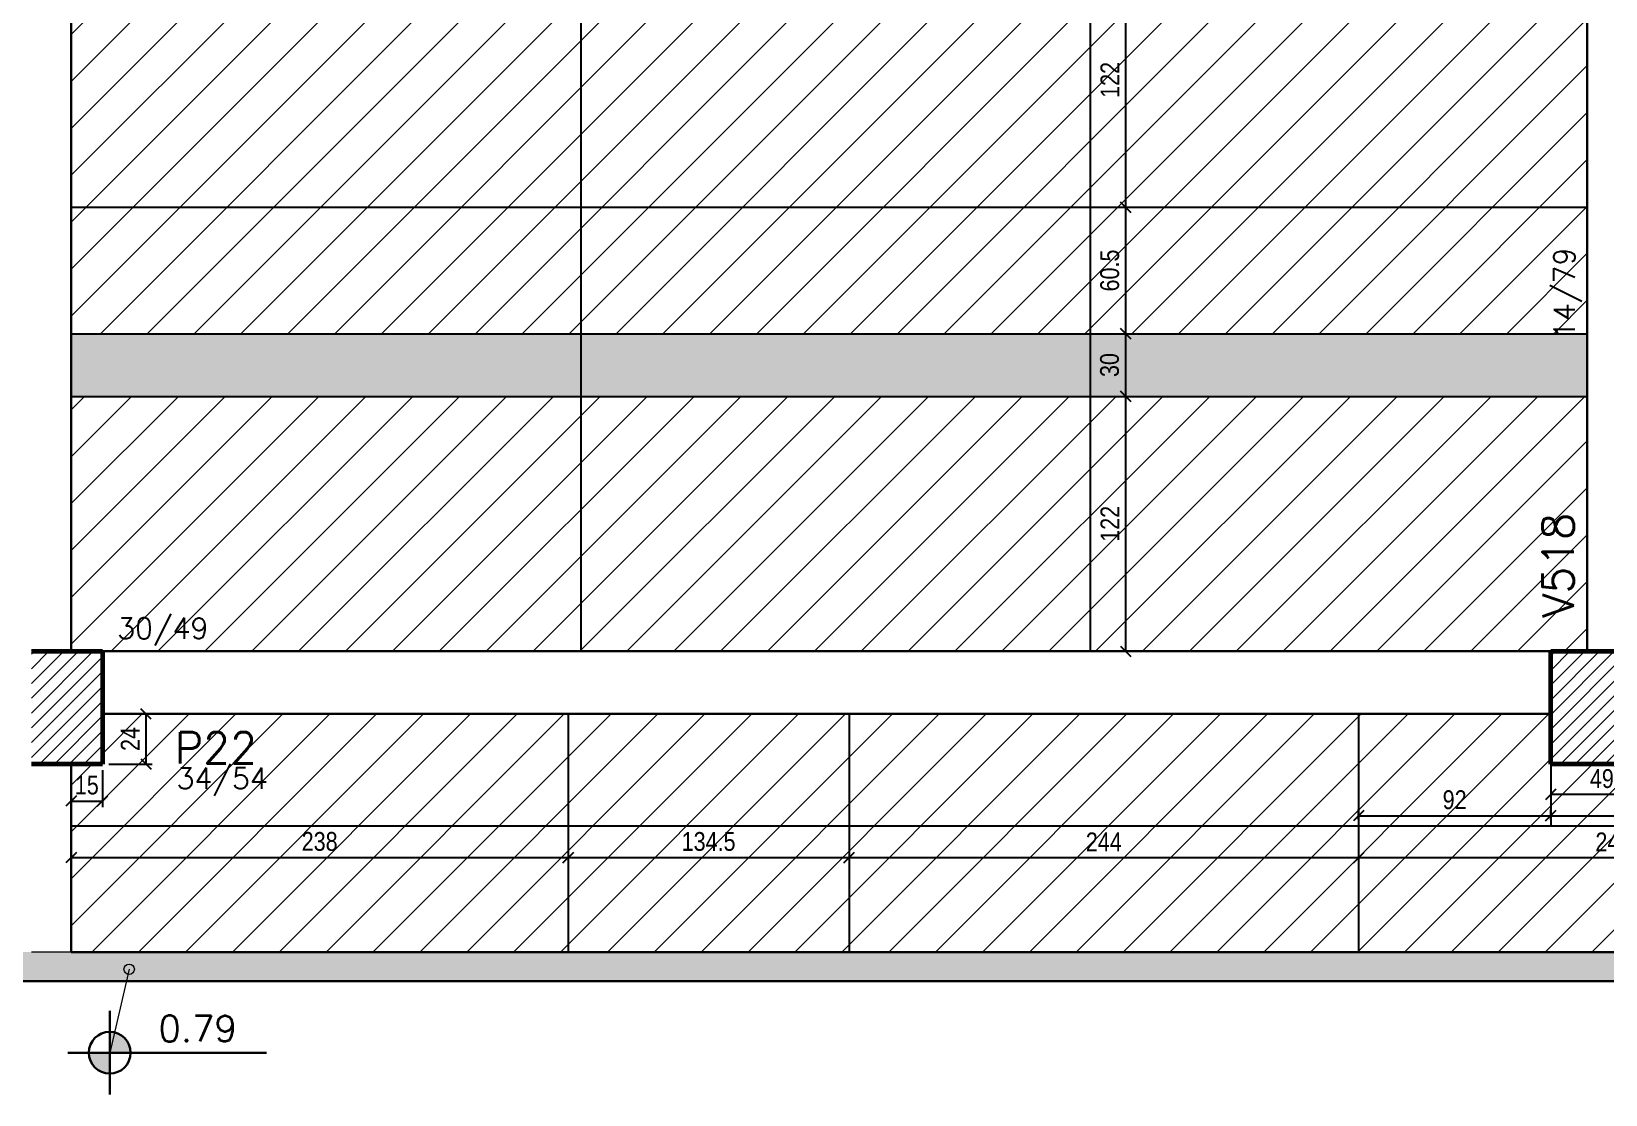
# Model space of a CAD drawing. Extents: x 8513 to 14085, y 7177 to 11211.
# Drawn here: x 10032 to 10785, y 8320 to 8828 of the extents above; entities that cross this region are included whole.
import ezdxf

# ---------------------------------------------------------------- set-up
doc = ezdxf.new("R2010")
doc.units = 0
doc.layers.add('COTA', color=241, linetype='Continuous')
doc.layers.add('Painéis', color=200, linetype='Continuous')
doc.layers.add('EST-LINHA', color=7, linetype='Continuous', lineweight=9, true_color=0x008000)
for name, color, linetype, lineweight in [('EST-PILAR', 7, 'Continuous', 9), ('EST-PILAR-CUT', 7, 'Continuous', 60), ('EST-PILAR-TEXT', 7, 'Continuous', 9), ('EST-SIMB-Spot Elevations', 7, 'Continuous', 9), ('EST-VIGA', 7, 'Continuous', 30), ('EST-VIGA-TEXT', 7, 'Continuous', 9), ('Hachura', 253, 'Continuous', 9), ('REAPROVEITAMENTO', 7, 'Continuous', 9)]:
    doc.layers.add(name, color=color, linetype=linetype, lineweight=lineweight)
doc.styles.add('COTA TECNICA-50', font='techl___.ttf', dxfattribs={"height": 9})
doc.styles.add('RomanS_IV50', font='romans_IV50.ttf', dxfattribs={"height": 11.25})
doc.styles.add('RomanS_IV50_B', font='', dxfattribs={"height": 18.75})
doc.styles.add('RomanS_IV50_B_1', font='', dxfattribs={"height": 22.5})
doc.styles.get('RomanS_IV50_B').set_extended_font_data('RomanS_IV50', bold=True)
doc.styles.get('RomanS_IV50_B_1').set_extended_font_data('RomanS_IV50', bold=True)
doc.dimstyles.new('PAINEL', dxfattribs={"dimtxt": 9, "dimasz": 5, "dimexe": 3, "dimexo": 3, "dimgap": 3, "dimtad": 1, "dimdec": 1, "dimzin": 12, "dimdsep": 46, "dimtxsty": 'COTA TECNICA-50', "dimblk": 'OBLIQUE', "dimcen": 0, "dimclrd": 4, "dimclre": 4, "dimclrt": 1, "dimadec": 1, "dimazin": 3, "dimtfac": 1, "dimtdec": 1, "dimtmove": 0, "dimatfit": 3, "dimldrblk": 'OBLIQUE', "dimfxl": 1, "dimtolj": 1, "dimtzin": 12, "dimarcsym": 0})
pattern_1 = [(45, (10031.514, 9258.8226), (-3.535534, 3.535534), [])]
pattern_2 = [(45, (-110.975, -32.35), (-11.22532, 11.22532), [])]

# ---------------------------------------------------------------- blocks, each defined once
blk = doc.blocks.new('Spot Elevations - Nivel_Planta-2363176-TIPO _3º E 4ºPAV__')
at = {"layer": 'EST-SIMB-Spot Elevations'}
h = blk.add_hatch(color=256, dxfattribs=at)
edge = h.paths.add_edge_path(flags=0)
edge.add_line((0, 0), (-0.2, 0))
edge.add_arc((0, 0), 0.2, 90, 180, ccw=False)
edge.add_line((0, 0.2), (0, 0))
h = blk.add_hatch(color=256, dxfattribs=at)
edge = h.paths.add_edge_path(flags=0)
edge.add_line((0, 0), (0.2, 0))
edge.add_arc((0, 0), 0.2, 270, 360, ccw=False)
edge.add_line((0, -0.2), (0, 0))
at = {"layer": 'EST-SIMB-Spot Elevations', "lineweight": 30}
for p, q in [((0, -0.4), (0, 0.4)), ((0, 0), (-0.4, 0)), ((0, 0), (1.5, 0))]:
    blk.add_line(p, q, dxfattribs=at)
at = {"layer": 'EST-SIMB-Spot Elevations'}
for p, q in [((0, -0.2), (0, 0.2)), ((0, -0.15), (0, 0.15))]:
    blk.add_line(p, q, dxfattribs=at)
at = {"layer": 'EST-SIMB-Spot Elevations', "lineweight": 30}
blk.add_circle((0, 0), 0.2, dxfattribs=at)
blk = doc.blocks.new('_Oblique')
at = {"color": 0, "linetype": 'ByBlock', "lineweight": -2}
blk.add_line((-0.5, -0.5), (0.5, 0.5), dxfattribs=at)
blk = doc.blocks.new('*D348')
at = {"layer": 'COTA', "color": 4, "lineweight": -2, "transparency": 16777216}
for p, q in [((10541.51, 8866.32), (10558.48, 8866.32)), ((10555.48, 8866.32), (10555.48, 8744.32)), ((10543.48, 8744.32), (10558.48, 8744.32))]:
    blk.add_line(p, q, dxfattribs=at)
at = {"layer": 'Defpoints', "color": 0, "transparency": 16777216}
for p in [(10538.51, 8866.32), (10540.48, 8744.32), (10555.48, 8744.32)]:
    blk.add_point(p, dxfattribs=at)
at = {"layer": 'COTA', "color": 4, "lineweight": -2, "transparency": 16777216, "xscale": 5, "yscale": 5, "zscale": 5}
for p, rotation in [((10555.48, 8866.32), 90), ((10555.48, 8744.32), 270)]:
    blk.add_blockref('_Oblique', p, dxfattribs=dict(at, rotation=rotation))
at = {"layer": 'COTA', "color": 1, "transparency": 16777216, "insert": (10547.93, 8805.32), "char_height": 9, "attachment_point": 5, "rotation": 90, "style": 'COTA TECNICA-50'}
blk.add_mtext('\\A1;122', dxfattribs=at)
blk = doc.blocks.new('*D349')
at = {"layer": 'COTA', "color": 4, "lineweight": -2, "transparency": 16777216}
for p, q in [((10543.48, 8744.32), (10558.48, 8744.32)), ((10555.48, 8744.32), (10555.48, 8683.82))]:
    blk.add_line(p, q, dxfattribs=at)
at = {"layer": 'Defpoints', "color": 0, "transparency": 16777216}
for p in [(10540.48, 8744.32), (10555.48, 8683.82), (10555.48, 8683.82)]:
    blk.add_point(p, dxfattribs=at)
at = {"layer": 'COTA', "color": 4, "lineweight": -2, "transparency": 16777216, "xscale": 5, "yscale": 5, "zscale": 5}
for p, rotation in [((10555.48, 8744.32), 90), ((10555.48, 8683.82), 270)]:
    blk.add_blockref('_Oblique', p, dxfattribs=dict(at, rotation=rotation))
at = {"layer": 'COTA', "color": 1, "transparency": 16777216, "insert": (10547.88, 8714.07), "char_height": 9, "attachment_point": 5, "rotation": 90, "style": 'COTA TECNICA-50'}
blk.add_mtext('\\A1;60.5', dxfattribs=at)
blk = doc.blocks.new('*D350')
at = {"layer": 'COTA', "color": 4, "lineweight": -2, "transparency": 16777216}
blk.add_line((10555.48, 8683.82), (10555.48, 8653.82), dxfattribs=at)
at = {"layer": 'Defpoints', "color": 0, "transparency": 16777216}
for p in [(10555.48, 8683.82), (10555.48, 8653.82), (10555.48, 8653.82)]:
    blk.add_point(p, dxfattribs=at)
at = {"layer": 'COTA', "color": 4, "lineweight": -2, "transparency": 16777216, "xscale": 5, "yscale": 5, "zscale": 5}
for p, rotation in [((10555.48, 8683.82), 90), ((10555.48, 8653.82), 270)]:
    blk.add_blockref('_Oblique', p, dxfattribs=dict(at, rotation=rotation))
at = {"layer": 'COTA', "color": 1, "transparency": 16777216, "insert": (10547.79, 8668.82), "char_height": 9, "attachment_point": 5, "rotation": 90, "style": 'COTA TECNICA-50'}
blk.add_mtext('\\A1;30', dxfattribs=at)
blk = doc.blocks.new('*D351')
at = {"layer": 'COTA', "color": 4, "lineweight": -2, "transparency": 16777216}
blk.add_line((10555.48, 8653.82), (10555.48, 8531.82), dxfattribs=at)
at = {"layer": 'Defpoints', "color": 0, "transparency": 16777216}
for p in [(10555.48, 8653.82), (10555.48, 8531.82), (10555.48, 8531.82)]:
    blk.add_point(p, dxfattribs=at)
at = {"layer": 'COTA', "color": 4, "lineweight": -2, "transparency": 16777216, "xscale": 5, "yscale": 5, "zscale": 5}
for p, rotation in [((10555.48, 8653.82), 90), ((10555.48, 8531.82), 270)]:
    blk.add_blockref('_Oblique', p, dxfattribs=dict(at, rotation=rotation))
at = {"layer": 'COTA', "color": 1, "transparency": 16777216, "insert": (10547.93, 8592.82), "char_height": 9, "attachment_point": 5, "rotation": 90, "style": 'COTA TECNICA-50'}
blk.add_mtext('\\A1;122', dxfattribs=at)
blk = doc.blocks.new('*D341')
at = {"layer": 'COTA', "color": 4, "lineweight": -2, "transparency": 16777216}
blk.add_line((10555.48, 8683.82), (10555.48, 8653.82), dxfattribs=at)
at = {"layer": 'Defpoints', "color": 0, "transparency": 16777216}
for p in [(10555.48, 8683.82), (10555.48, 8653.82), (10555.48, 8653.82)]:
    blk.add_point(p, dxfattribs=at)
at = {"layer": 'COTA', "color": 4, "lineweight": -2, "transparency": 16777216, "xscale": 5, "yscale": 5, "zscale": 5}
for p, rotation in [((10555.48, 8683.82), 90), ((10555.48, 8653.82), 270)]:
    blk.add_blockref('_Oblique', p, dxfattribs=dict(at, rotation=rotation))
at = {"layer": 'COTA', "color": 1, "transparency": 16777216, "insert": (10547.79, 8668.82), "char_height": 9, "attachment_point": 5, "rotation": 90, "style": 'COTA TECNICA-50'}
blk.add_mtext('\\A1;30', dxfattribs=at)
blk = doc.blocks.new('*D342')
at = {"layer": 'COTA', "color": 4, "lineweight": -2, "transparency": 16777216}
blk.add_line((10555.48, 8653.82), (10555.48, 8531.82), dxfattribs=at)
at = {"layer": 'Defpoints', "color": 0, "transparency": 16777216}
for p in [(10555.48, 8653.82), (10555.48, 8531.82), (10555.48, 8531.82)]:
    blk.add_point(p, dxfattribs=at)
at = {"layer": 'COTA', "color": 4, "lineweight": -2, "transparency": 16777216, "xscale": 5, "yscale": 5, "zscale": 5}
for p, rotation in [((10555.48, 8653.82), 90), ((10555.48, 8531.82), 270)]:
    blk.add_blockref('_Oblique', p, dxfattribs=dict(at, rotation=rotation))
at = {"layer": 'COTA', "color": 1, "transparency": 16777216, "insert": (10547.93, 8592.82), "char_height": 9, "attachment_point": 5, "rotation": 90, "style": 'COTA TECNICA-50'}
blk.add_mtext('\\A1;122', dxfattribs=at)
blk = doc.blocks.new('*D431')
at = {"layer": 'COTA', "color": 4, "lineweight": -2, "transparency": 16777216}
for p, q in [((10068.51, 8501.82), (10089.35, 8501.82)), ((10086.35, 8501.82), (10086.35, 8477.82)), ((10068.51, 8477.82), (10089.35, 8477.82))]:
    blk.add_line(p, q, dxfattribs=at)
at = {"layer": 'Defpoints', "color": 0, "transparency": 16777216}
for p in [(10065.51, 8501.82), (10065.51, 8477.82), (10086.35, 8477.82)]:
    blk.add_point(p, dxfattribs=at)
at = {"layer": 'COTA', "color": 4, "lineweight": -2, "transparency": 16777216, "xscale": 5, "yscale": 5, "zscale": 5}
for p, rotation in [((10086.35, 8501.82), 90), ((10086.35, 8477.82), 270)]:
    blk.add_blockref('_Oblique', p, dxfattribs=dict(at, rotation=rotation))
at = {"layer": 'COTA', "color": 1, "transparency": 16777216, "insert": (10078.79, 8489.82), "char_height": 9, "attachment_point": 5, "rotation": 90, "style": 'COTA TECNICA-50'}
blk.add_mtext('\\A1;24', dxfattribs=at)
blk = doc.blocks.new('*D432')
at = {"layer": 'COTA', "color": 4, "lineweight": -2, "transparency": 16777216}
for p, q in [((10759.01, 8474.82), (10759.01, 8460.23)), ((10808.01, 8474.82), (10808.01, 8460.23)), ((10808.01, 8463.23), (10759.01, 8463.23))]:
    blk.add_line(p, q, dxfattribs=at)
at = {"layer": 'Defpoints', "color": 0, "transparency": 16777216}
for p in [(10759.01, 8477.82), (10808.01, 8477.82), (10759.01, 8463.23)]:
    blk.add_point(p, dxfattribs=at)
at = {"layer": 'COTA', "color": 4, "lineweight": -2, "transparency": 16777216, "xscale": 5, "yscale": 5, "zscale": 5, "rotation": 180}
blk.add_blockref('_Oblique', (10759.01, 8463.23), dxfattribs=at)
at = {"layer": 'COTA', "color": 4, "lineweight": -2, "transparency": 16777216, "xscale": 5, "yscale": 5, "zscale": 5}
blk.add_blockref('_Oblique', (10808.01, 8463.23), dxfattribs=at)
at = {"layer": 'COTA', "color": 1, "transparency": 16777216, "insert": (10783.51, 8470.82), "char_height": 9, "attachment_point": 5, "style": 'COTA TECNICA-50'}
blk.add_mtext('\\A1;49', dxfattribs=at)
blk = doc.blocks.new('*D451')
at = {"layer": 'COTA', "color": 4, "lineweight": -2, "transparency": 16777216}
for p, q in [((10667.01, 8451.32), (10667.01, 8456.11)), ((10667.01, 8453.11), (10759.01, 8453.11)), ((10759.01, 8451.32), (10759.01, 8456.11))]:
    blk.add_line(p, q, dxfattribs=at)
at = {"layer": 'Defpoints', "color": 0, "transparency": 16777216}
for p in [(10759.01, 8453.11), (10667.01, 8448.32), (10759.01, 8448.32)]:
    blk.add_point(p, dxfattribs=at)
at = {"layer": 'COTA', "color": 4, "lineweight": -2, "transparency": 16777216, "xscale": 5, "yscale": 5, "zscale": 5, "rotation": 180}
blk.add_blockref('_Oblique', (10667.01, 8453.11), dxfattribs=at)
at = {"layer": 'COTA', "color": 4, "lineweight": -2, "transparency": 16777216, "xscale": 5, "yscale": 5, "zscale": 5}
blk.add_blockref('_Oblique', (10759.01, 8453.11), dxfattribs=at)
at = {"layer": 'COTA', "color": 1, "transparency": 16777216, "insert": (10713.01, 8460.69), "char_height": 9, "attachment_point": 5, "style": 'COTA TECNICA-50'}
blk.add_mtext('\\A1;92', dxfattribs=at)
blk = doc.blocks.new('*D452')
at = {"layer": 'COTA', "color": 4, "lineweight": -2, "transparency": 16777216}
for p, q in [((10759.01, 8451.32), (10759.01, 8456.11)), ((10759.01, 8453.11), (10911.01, 8453.11)), ((10911.01, 8451.32), (10911.01, 8456.11))]:
    blk.add_line(p, q, dxfattribs=at)
at = {"layer": 'Defpoints', "color": 0, "transparency": 16777216}
for p in [(10911.01, 8453.11), (10759.01, 8448.32), (10911.01, 8448.32)]:
    blk.add_point(p, dxfattribs=at)
at = {"layer": 'COTA', "color": 4, "lineweight": -2, "transparency": 16777216, "xscale": 5, "yscale": 5, "zscale": 5, "rotation": 180}
blk.add_blockref('_Oblique', (10759.01, 8453.11), dxfattribs=at)
at = {"layer": 'COTA', "color": 4, "lineweight": -2, "transparency": 16777216, "xscale": 5, "yscale": 5, "zscale": 5}
blk.add_blockref('_Oblique', (10911.01, 8453.11), dxfattribs=at)
at = {"layer": 'COTA', "color": 1, "transparency": 16777216, "insert": (10835.01, 8460.71), "char_height": 9, "attachment_point": 5, "style": 'COTA TECNICA-50'}
blk.add_mtext('\\A1;152', dxfattribs=at)
blk = doc.blocks.new('*D453')
at = {"layer": 'COTA', "color": 4, "lineweight": -2, "transparency": 16777216}
for p, q in [((10667.01, 8451.32), (10667.01, 8456.11)), ((10667.01, 8453.11), (10759.01, 8453.11)), ((10759.01, 8451.32), (10759.01, 8456.11))]:
    blk.add_line(p, q, dxfattribs=at)
at = {"layer": 'Defpoints', "color": 0, "transparency": 16777216}
for p in [(10759.01, 8453.11), (10667.01, 8448.32), (10759.01, 8448.32)]:
    blk.add_point(p, dxfattribs=at)
at = {"layer": 'COTA', "color": 4, "lineweight": -2, "transparency": 16777216, "xscale": 5, "yscale": 5, "zscale": 5, "rotation": 180}
blk.add_blockref('_Oblique', (10667.01, 8453.11), dxfattribs=at)
at = {"layer": 'COTA', "color": 4, "lineweight": -2, "transparency": 16777216, "xscale": 5, "yscale": 5, "zscale": 5}
blk.add_blockref('_Oblique', (10759.01, 8453.11), dxfattribs=at)
at = {"layer": 'COTA', "color": 1, "transparency": 16777216, "insert": (10713.01, 8460.69), "char_height": 9, "attachment_point": 5, "style": 'COTA TECNICA-50'}
blk.add_mtext('\\A1;92', dxfattribs=at)
blk = doc.blocks.new('*D454')
at = {"layer": 'COTA', "color": 4, "lineweight": -2, "transparency": 16777216}
for p, q in [((10759.01, 8451.32), (10759.01, 8456.11)), ((10759.01, 8453.11), (10911.01, 8453.11)), ((10911.01, 8451.32), (10911.01, 8456.11))]:
    blk.add_line(p, q, dxfattribs=at)
at = {"layer": 'Defpoints', "color": 0, "transparency": 16777216}
for p in [(10911.01, 8453.11), (10759.01, 8448.32), (10911.01, 8448.32)]:
    blk.add_point(p, dxfattribs=at)
at = {"layer": 'COTA', "color": 4, "lineweight": -2, "transparency": 16777216, "xscale": 5, "yscale": 5, "zscale": 5, "rotation": 180}
blk.add_blockref('_Oblique', (10759.01, 8453.11), dxfattribs=at)
at = {"layer": 'COTA', "color": 4, "lineweight": -2, "transparency": 16777216, "xscale": 5, "yscale": 5, "zscale": 5}
blk.add_blockref('_Oblique', (10911.01, 8453.11), dxfattribs=at)
at = {"layer": 'COTA', "color": 1, "transparency": 16777216, "insert": (10835.01, 8460.71), "char_height": 9, "attachment_point": 5, "style": 'COTA TECNICA-50'}
blk.add_mtext('\\A1;152', dxfattribs=at)
blk = doc.blocks.new('*D457')
at = {"layer": 'COTA', "color": 4, "lineweight": -2, "transparency": 16777216}
for p, q in [((10667.01, 8445.32), (10667.01, 8430.01)), ((10911.01, 8445.32), (10911.01, 8430.01)), ((10911.01, 8433.01), (10667.01, 8433.01))]:
    blk.add_line(p, q, dxfattribs=at)
at = {"layer": 'Defpoints', "color": 0, "transparency": 16777216}
for p in [(10667.01, 8448.32), (10911.01, 8448.32), (10667.01, 8433.01)]:
    blk.add_point(p, dxfattribs=at)
at = {"layer": 'COTA', "color": 4, "lineweight": -2, "transparency": 16777216, "xscale": 5, "yscale": 5, "zscale": 5, "rotation": 180}
blk.add_blockref('_Oblique', (10667.01, 8433.01), dxfattribs=at)
at = {"layer": 'COTA', "color": 4, "lineweight": -2, "transparency": 16777216, "xscale": 5, "yscale": 5, "zscale": 5}
blk.add_blockref('_Oblique', (10911.01, 8433.01), dxfattribs=at)
at = {"layer": 'COTA', "color": 1, "transparency": 16777216, "insert": (10789.01, 8440.58), "char_height": 9, "attachment_point": 5, "style": 'COTA TECNICA-50'}
blk.add_mtext('\\A1;244', dxfattribs=at)
blk = doc.blocks.new('*D458')
at = {"layer": 'COTA', "color": 4, "lineweight": -2, "transparency": 16777216}
for p, q in [((10423.01, 8445.32), (10423.01, 8430.01)), ((10667.01, 8445.32), (10667.01, 8430.01)), ((10667.01, 8433.01), (10423.01, 8433.01))]:
    blk.add_line(p, q, dxfattribs=at)
at = {"layer": 'Defpoints', "color": 0, "transparency": 16777216}
for p in [(10423.01, 8448.32), (10667.01, 8448.32), (10423.01, 8433.01)]:
    blk.add_point(p, dxfattribs=at)
at = {"layer": 'COTA', "color": 4, "lineweight": -2, "transparency": 16777216, "xscale": 5, "yscale": 5, "zscale": 5, "rotation": 180}
blk.add_blockref('_Oblique', (10423.01, 8433.01), dxfattribs=at)
at = {"layer": 'COTA', "color": 4, "lineweight": -2, "transparency": 16777216, "xscale": 5, "yscale": 5, "zscale": 5}
blk.add_blockref('_Oblique', (10667.01, 8433.01), dxfattribs=at)
at = {"layer": 'COTA', "color": 1, "transparency": 16777216, "insert": (10545.01, 8440.58), "char_height": 9, "attachment_point": 5, "style": 'COTA TECNICA-50'}
blk.add_mtext('\\A1;244', dxfattribs=at)
blk = doc.blocks.new('*D459')
at = {"layer": 'COTA', "color": 4, "lineweight": -2, "transparency": 16777216}
for p, q in [((10423.01, 8445.32), (10423.01, 8430.01)), ((10288.51, 8441.82), (10288.51, 8430.01)), ((10423.01, 8433.01), (10288.51, 8433.01))]:
    blk.add_line(p, q, dxfattribs=at)
at = {"layer": 'Defpoints', "color": 0, "transparency": 16777216}
for p in [(10288.51, 8444.82), (10423.01, 8448.32), (10288.51, 8433.01)]:
    blk.add_point(p, dxfattribs=at)
at = {"layer": 'COTA', "color": 4, "lineweight": -2, "transparency": 16777216, "xscale": 5, "yscale": 5, "zscale": 5, "rotation": 180}
blk.add_blockref('_Oblique', (10288.51, 8433.01), dxfattribs=at)
at = {"layer": 'COTA', "color": 4, "lineweight": -2, "transparency": 16777216, "xscale": 5, "yscale": 5, "zscale": 5}
blk.add_blockref('_Oblique', (10423.01, 8433.01), dxfattribs=at)
at = {"layer": 'COTA', "color": 1, "transparency": 16777216, "insert": (10355.76, 8440.71), "char_height": 9, "attachment_point": 5, "style": 'COTA TECNICA-50'}
blk.add_mtext('\\A1;134.5', dxfattribs=at)
blk = doc.blocks.new('*D460')
at = {"layer": 'COTA', "color": 4, "lineweight": -2, "transparency": 16777216}
for p, q in [((10288.51, 8441.82), (10288.51, 8430.01)), ((10288.51, 8433.01), (10050.51, 8433.01))]:
    blk.add_line(p, q, dxfattribs=at)
at = {"layer": 'Defpoints', "color": 0, "transparency": 16777216}
for p in [(10288.51, 8444.82), (10050.51, 8433.01), (10050.51, 8433.01)]:
    blk.add_point(p, dxfattribs=at)
at = {"layer": 'COTA', "color": 4, "lineweight": -2, "transparency": 16777216, "xscale": 5, "yscale": 5, "zscale": 5, "rotation": 180}
blk.add_blockref('_Oblique', (10050.51, 8433.01), dxfattribs=at)
at = {"layer": 'COTA', "color": 4, "lineweight": -2, "transparency": 16777216, "xscale": 5, "yscale": 5, "zscale": 5}
blk.add_blockref('_Oblique', (10288.51, 8433.01), dxfattribs=at)
at = {"layer": 'COTA', "color": 1, "transparency": 16777216, "insert": (10169.51, 8440.73), "char_height": 9, "attachment_point": 5, "style": 'COTA TECNICA-50'}
blk.add_mtext('\\A1;238', dxfattribs=at)
blk = doc.blocks.new('*D461')
at = {"layer": 'COTA', "color": 4, "lineweight": -2, "transparency": 16777216}
for p, q in [((10050.51, 8474.82), (10050.51, 8457.11)), ((10065.51, 8474.82), (10065.51, 8457.11)), ((10050.51, 8460.11), (10065.51, 8460.11))]:
    blk.add_line(p, q, dxfattribs=at)
at = {"layer": 'Defpoints', "color": 0, "transparency": 16777216}
for p in [(10050.51, 8477.82), (10065.51, 8477.82), (10065.51, 8460.11)]:
    blk.add_point(p, dxfattribs=at)
at = {"layer": 'COTA', "color": 4, "lineweight": -2, "transparency": 16777216, "xscale": 5, "yscale": 5, "zscale": 5, "rotation": 180}
blk.add_blockref('_Oblique', (10050.51, 8460.11), dxfattribs=at)
at = {"layer": 'COTA', "color": 4, "lineweight": -2, "transparency": 16777216, "xscale": 5, "yscale": 5, "zscale": 5}
blk.add_blockref('_Oblique', (10065.51, 8460.11), dxfattribs=at)
at = {"layer": 'COTA', "color": 1, "transparency": 16777216, "insert": (10058.01, 8467.71), "char_height": 9, "attachment_point": 5, "style": 'COTA TECNICA-50'}
blk.add_mtext('\\A1;15', dxfattribs=at)

msp = doc.modelspace()

# ---------------------------------------------------------------- hatches: boundary and pattern name
at = {"layer": 'EST-PILAR'}
h = msp.add_hatch(dxfattribs=at)
h.set_pattern_fill('FP_1', color=5, style=0, pattern_type=2)
h.set_pattern_definition(pattern_1)
h.paths.add_polyline_path([(10065.51, 8477.82), (10065.51, 8531.82), (10031.51, 8531.82), (10031.51, 8477.82)], flags=0)
h = msp.add_hatch(dxfattribs=at)
h.set_pattern_fill('FP_1', color=5, style=0, pattern_type=2)
h.set_pattern_definition(pattern_1)
h.paths.add_polyline_path([(10808.01, 8477.82), (10808.01, 8531.82), (10759.01, 8531.82), (10759.01, 8477.82)], flags=0)
at = {"layer": 'EST-VIGA', "true_color": 0xe1e1e1}
msp.add_hatch(color=254, dxfattribs=at).paths.add_polyline_path([(11109.28, 8373.82), (12619.01, 8373.82), (12619.01, 8387.82), (9952.01, 8387.82), (9952.01, 8373.82), (10695.65, 8373.82)], flags=0)
at = {"layer": 'Hachura'}
h = msp.add_hatch(color=256, dxfattribs=at)
h.dxf.hatch_style = 1
h.paths.add_polyline_path([(10294.51, 8683.82), (10294.51, 8653.82), (10050.51, 8653.82), (10050.51, 8683.82)])
h.paths.add_polyline_path([(10538.51, 8683.82), (10538.51, 8653.82), (10294.51, 8653.82), (10294.51, 8683.82)])
h.paths.add_polyline_path([(10538.51, 8653.82), (10538.51, 8683.82), (10776.51, 8683.82), (10776.51, 8653.82)])
h.paths.add_polyline_path([(10538.51, 8866.32), (10538.51, 8896.32), (10776.51, 8896.32), (10776.51, 8866.32)])
h.paths.add_polyline_path([(10294.51, 8866.32), (10294.51, 8896.32), (10538.51, 8896.32), (10538.51, 8866.32)])
h.paths.add_polyline_path([(10294.51, 8896.32), (10294.51, 8866.32), (10050.51, 8866.32), (10050.51, 8896.32)])
h.paths.add_polyline_path([(10294.51, 9038.32), (10294.51, 9018.32), (10050.51, 9018.32), (10050.51, 9038.32)])
h.paths.add_polyline_path([(10538.51, 9038.32), (10538.51, 9018.32), (10294.51, 9018.32), (10294.51, 9038.32)])
h.paths.add_polyline_path([(10776.51, 9038.32), (10776.51, 9018.32), (10538.51, 9018.32), (10538.51, 9038.32)])
at = {"layer": 'REAPROVEITAMENTO'}
h = msp.add_hatch(dxfattribs=at)
h.set_pattern_fill('ANSI31', color=251, scale=5, style=0)
h.set_pattern_definition(pattern_2)
h.paths.add_polyline_path([(9940.51, 10038.32), (9854.51, 10038.32), (9854.51, 10033.32), (9854.51, 9794.32), (9940.51, 9794.32)])
h.paths.add_polyline_path([(10031.51, 9984.82), (10031.51, 10038.32), (9955.51, 10038.32), (9955.51, 9794.32), (10031.51, 9794.32)])
h.paths.add_polyline_path([(10031.51, 9794.32), (9955.51, 9794.32), (9955.51, 9550.32), (10031.51, 9550.32)])
h.paths.add_polyline_path([(9940.51, 9794.32), (9854.51, 9794.32), (9854.51, 9550.32), (9940.51, 9550.32)])
h.paths.add_polyline_path([(9940.51, 9550.32), (9854.51, 9550.32), (9854.51, 9353.32), (9854.51, 9334.32), (9940.51, 9334.32)])
h.paths.add_polyline_path([(10031.51, 9436.32), (10031.51, 9550.32), (9955.51, 9550.32), (9955.51, 9334.32), (10031.51, 9334.32), (10031.51, 9337.32)])
h.paths.add_polyline_path([(10031.51, 9334.32), (9955.51, 9334.32), (9955.51, 9179.32), (10031.51, 9179.32)])
h.paths.add_polyline_path([(9940.51, 9334.32), (9854.51, 9334.32), (9854.51, 9090.32), (9933.01, 9090.32), (9933.01, 9160.32), (9933.01, 9179.32), (9940.51, 9179.32)])
h.paths.add_polyline_path([(9834.51, 9334.32), (9785.51, 9334.32), (9712.51, 9334.32), (9712.51, 9090.32), (9834.51, 9090.32)])
h.paths.add_polyline_path([(9834.51, 9090.32), (9712.51, 9090.32), (9712.51, 8846.32), (9834.51, 8846.32)])
h.paths.add_polyline_path([(9634.74, 9181.91), (9712.51, 9185.25), (9712.51, 9334.32), (9628.2, 9334.32)])
h.paths.add_polyline_path([(9712.51, 9185.25), (9634.74, 9181.91), (9637.69, 9112.98), (9638.66, 9090.32), (9712.51, 9090.32)])
h.paths.add_polyline_path([(9712.51, 9090.32), (9638.66, 9090.32), (9649.13, 8846.32), (9712.51, 8846.32)])
h.paths.add_polyline_path([(9712.51, 8846.32), (9649.13, 8846.32), (9652.5, 8767.62), (9712.51, 8767.62)])
h.paths.add_polyline_path([(9712.51, 8742.32), (9712.51, 8767.62), (9652.5, 8767.62), (9653.59, 8742.32)])
h.paths.add_polyline_path([(9653.59, 8742.32), (9654.72, 8716.02), (9712.51, 8716.02), (9712.51, 8742.32)])
h.paths.add_polyline_path([(9792.01, 8716.02), (9792.01, 8742.32), (9712.51, 8742.32), (9712.51, 8716.02)])
h.paths.add_polyline_path([(9712.51, 8767.62), (9712.51, 8742.32), (9792.01, 8742.32), (9792.01, 8767.62)], flags=17)
h.paths.add_polyline_path([(9712.51, 8846.32), (9712.51, 8767.62), (9792.01, 8767.62), (9792.01, 8736.02), (9834.51, 8736.02), (9834.51, 8846.32)])
h.paths.add_polyline_path([(9834.51, 8736.02), (9792.01, 8736.02), (9792.01, 8716.02), (9834.51, 8716.02)])
h.paths.add_polyline_path([(9854.51, 8736.02), (9854.51, 8716.02), (9915.59, 8716.02), (9930.87, 8736.02)])
h.paths.add_polyline_path([(9854.51, 8736.02), (9930.87, 8736.02), (9933.01, 8738.82), (9933.01, 8742.32), (9933.01, 8793.1), (9919.32, 8806.8, -0.601334), (9903.71, 8815.08), (9854.51, 8815.08)])
h.paths.add_polyline_path([(9854.51, 8846.32), (9854.51, 8815.08), (9903.71, 8815.08, -1), (9923.71, 8815.08), (9933.01, 8815.08), (9933.01, 8846.32)])
h.paths.add_polyline_path([(9903.71, 8815.08, -1), (9923.71, 8815.08), (9933.01, 8815.08), (9933.01, 8793.1), (9919.32, 8806.8, -0.601334)])
h = msp.add_hatch(dxfattribs=at)
h.set_pattern_fill('ANSI31', color=251, scale=5, style=0)
h.set_pattern_definition(pattern_2)
h.paths.add_polyline_path([(10294.51, 9038.32), (10294.51, 9160.32), (10050.51, 9160.32), (10050.51, 9080.32), (10050.51, 9038.32)])
h.paths.add_polyline_path([(10294.51, 9018.32), (10050.51, 9018.32), (10050.51, 8896.32), (10294.51, 8896.32)])
h.paths.add_polyline_path([(10294.51, 8744.32), (10294.51, 8866.32), (10050.51, 8866.32), (10050.51, 8744.32)])
h.paths.add_polyline_path([(10294.51, 8683.82), (10294.51, 8744.32), (10050.51, 8744.32), (10050.51, 8683.82)])
h.paths.add_polyline_path([(10050.51, 8653.82), (10050.51, 8531.82), (10065.51, 8531.82), (10294.51, 8531.82), (10294.51, 8653.82)])
h.paths.add_polyline_path([(10294.51, 8653.82), (10294.51, 8531.82), (10538.51, 8531.82), (10538.51, 8653.82)])
h.paths.add_polyline_path([(10538.51, 8744.32), (10538.51, 8866.32), (10294.51, 8866.32), (10294.51, 8744.32)])
h.paths.add_polyline_path([(10294.51, 8744.32), (10294.51, 8683.82), (10538.51, 8683.82), (10538.51, 8744.32)])
h.paths.add_polyline_path([(10759.01, 8531.82), (10776.51, 8531.82), (10776.51, 8653.82), (10538.51, 8653.82), (10538.51, 8531.82)])
h.paths.add_polyline_path([(10538.51, 8744.32), (10538.51, 8683.82), (10776.51, 8683.82), (10776.51, 8744.32)])
h.paths.add_polyline_path([(10776.51, 8744.32), (10776.51, 8866.32), (10538.51, 8866.32), (10538.51, 8744.32)])
h.paths.add_polyline_path([(10538.51, 9018.32), (10538.51, 8896.32), (10776.51, 8896.32), (10776.51, 9018.32)])
h.paths.add_polyline_path([(10538.51, 8896.32), (10538.51, 9018.32), (10294.51, 9018.32), (10294.51, 8896.32)])
h.paths.add_polyline_path([(10538.51, 9160.32), (10538.51, 9038.32), (10776.51, 9038.32), (10776.51, 9070.32), (10774.01, 9070.32), (10774.01, 9160.32)])
h.paths.add_polyline_path([(10294.51, 9160.32), (10294.51, 9038.32), (10538.51, 9038.32), (10538.51, 9160.32)])
h = msp.add_hatch(dxfattribs=at)
h.set_pattern_fill('ANSI31', color=251, scale=5, style=0)
h.set_pattern_definition(pattern_2)
h.paths.add_polyline_path([(12619.01, 8448.32), (12619.01, 8477.82), (12604.01, 8477.82), (12604.01, 8501.82), (12375.01, 8501.82), (12375.01, 8448.32)])
h.paths.add_polyline_path([(12619.01, 8387.82), (12619.01, 8448.32), (12375.01, 8448.32), (12375.01, 8387.82)])
h.paths.add_polyline_path([(12131.01, 8448.32), (12131.01, 8387.82), (12375.01, 8387.82), (12375.01, 8448.32)])
h.paths.add_polyline_path([(12288.01, 8501.82), (12288.01, 8477.82), (12239.01, 8477.82), (12239.01, 8448.32), (12375.01, 8448.32), (12375.01, 8501.82)])
h.paths.add_polyline_path([(12239.01, 8448.32), (12239.01, 8477.82), (12239.01, 8501.82), (12131.01, 8501.82), (12131.01, 8448.32)])
h.paths.add_polyline_path([(11887.01, 8501.82), (11887.01, 8448.32), (12131.01, 8448.32), (12131.01, 8501.82)])
h.paths.add_polyline_path([(11887.01, 8448.32), (11887.01, 8501.82), (11643.01, 8501.82), (11643.01, 8448.32)])
h.paths.add_polyline_path([(11887.01, 8387.82), (11887.01, 8448.32), (11643.01, 8448.32), (11643.01, 8387.82)])
h.paths.add_polyline_path([(12131.01, 8387.82), (12131.01, 8448.32), (11887.01, 8448.32), (11887.01, 8387.82)])
h.paths.add_polyline_path([(11399.01, 8448.32), (11399.01, 8387.82), (11643.01, 8387.82), (11643.01, 8448.32)])
h.paths.add_polyline_path([(11643.01, 8448.32), (11643.01, 8501.82), (11548.01, 8501.82), (11548.01, 8477.82), (11499.01, 8477.82), (11499.01, 8448.32)])
h.paths.add_polyline_path([(11499.01, 8448.32), (11499.01, 8477.82), (11499.01, 8501.82), (11399.01, 8501.82), (11399.01, 8448.32)])
h.paths.add_polyline_path([(11399.01, 8448.32), (11399.01, 8501.82), (11155.01, 8501.82), (11155.01, 8448.32), (11198.53, 8448.32, -0.177339), (11196.17, 8454.78, -1), (11216.17, 8454.78, -0.177339), (11213.8, 8448.32)])
h.paths.add_polyline_path([(11399.01, 8387.82), (11399.01, 8448.32), (11213.8, 8448.32, -0.463921), (11198.53, 8448.32), (11155.01, 8448.32), (11155.01, 8387.82)])
h.paths.add_polyline_path([(10911.01, 8448.32), (10911.01, 8387.82), (11155.01, 8387.82), (11155.01, 8448.32)])
h.paths.add_polyline_path([(10911.01, 8501.82), (10911.01, 8448.32), (11155.01, 8448.32), (11155.01, 8501.82)])
h.paths.add_polyline_path([(10911.01, 8448.32), (10911.01, 8501.82), (10808.01, 8501.82), (10808.01, 8477.82), (10759.01, 8477.82), (10759.01, 8448.32)])
h.paths.add_polyline_path([(10911.01, 8387.82), (10911.01, 8448.32), (10667.01, 8448.32), (10667.01, 8387.82)])
h.paths.add_polyline_path([(10667.01, 8501.82), (10667.01, 8448.32), (10759.01, 8448.32), (10759.01, 8477.82), (10759.01, 8501.82)])
h.paths.add_polyline_path([(10423.01, 8501.82), (10423.01, 8448.32), (10667.01, 8448.32), (10667.01, 8501.82)])
h.paths.add_polyline_path([(10667.01, 8387.82), (10667.01, 8448.32), (10423.01, 8448.32), (10423.01, 8387.82)])
h.paths.add_polyline_path([(10288.51, 8448.32), (10288.51, 8387.82), (10423.01, 8387.82), (10423.01, 8448.32)])
h.paths.add_polyline_path([(10288.51, 8501.82), (10288.51, 8448.32), (10423.01, 8448.32), (10423.01, 8501.82)])
h.paths.add_polyline_path([(10065.51, 8501.82), (10065.51, 8477.82), (10050.51, 8477.82), (10050.51, 8448.32), (10288.51, 8448.32), (10288.51, 8501.82)])
h.paths.add_polyline_path([(10288.51, 8387.82), (10288.51, 8448.32), (10050.51, 8448.32), (10050.51, 8387.82)])

# ---------------------------------------------------------------- linework, layer by layer
at = {"layer": 'EST-LINHA'}
msp.add_line((10050.51, 8387.82), (10031.51, 8387.82), dxfattribs=at)
at = {"layer": 'EST-PILAR-CUT', "color": 5}
for p, q in [((10031.51, 8531.82), (10065.51, 8531.82)), ((10065.51, 8531.82), (10065.51, 8477.82)), ((10759.01, 8477.82), (10759.01, 8531.82)), ((10759.01, 8531.82), (10808.01, 8531.82)), ((10065.51, 8477.82), (10031.51, 8477.82)), ((10808.01, 8477.82), (10759.01, 8477.82))]:
    msp.add_line(p, q, dxfattribs=at)
at = {"layer": 'EST-SIMB-Spot Elevations'}
msp.add_line((10078.3, 8379.58), (10068.98, 8339.64), dxfattribs=at)
msp.add_circle((10078.3, 8379.58), 2.5, dxfattribs=at)
at = {"layer": 'EST-VIGA', "color": 3}
for p, q in [((10050.51, 8531.82), (10050.51, 9080.32)), ((10776.51, 8531.82), (10776.51, 9070.32)), ((10065.51, 8531.82), (10759.01, 8531.82)), ((10065.51, 8501.82), (10759.01, 8501.82)), ((10050.51, 8387.82), (10050.51, 8477.82)), ((10050.51, 8387.82), (12619.01, 8387.82)), ((9952.01, 8373.82), (12619.01, 8373.82))]:
    msp.add_line(p, q, dxfattribs=at)
at = {"layer": 'Painéis', "ltscale": 70}
for p, q in [((10294.51, 9160.32), (10294.51, 8531.82)), ((10538.51, 9160.32), (10538.51, 8531.82)), ((10050.51, 8744.32), (10776.51, 8744.32)), ((10050.51, 8683.82), (10776.51, 8683.82)), ((10050.51, 8653.82), (10776.51, 8653.82)), ((10288.51, 8501.82), (10288.51, 8387.82)), ((10423.01, 8501.82), (10423.01, 8387.82)), ((10667.01, 8501.82), (10667.01, 8387.82)), ((10759.01, 8477.82), (10759.01, 8448.32)), ((10050.51, 8448.32), (12619.01, 8448.32))]:
    msp.add_line(p, q, dxfattribs=at)

# ---------------------------------------------------------------- block references
at = {"layer": 'EST-SIMB-Spot Elevations', "extrusion": (0, 0, -1), "xscale": 49.99999999999998, "yscale": 49.99999999999998, "zscale": 49.99999999999998, "rotation": 180}
msp.add_blockref('Spot Elevations - Nivel_Planta-2363176-TIPO _3º E 4ºPAV__', (-10068.98, 8339.64), dxfattribs=at)

# ---------------------------------------------------------------- texts
at = {"layer": 'EST-PILAR-TEXT', "lineweight": 50, "insert": (10100.22, 8493.13), "char_height": 15, "width": 54.9156, "attachment_point": 1, "style": 'RomanS_IV50_B'}
msp.add_mtext('P22', dxfattribs=at)
msp.add_mtext('P22', dxfattribs=at)
at = {"layer": 'EST-PILAR-TEXT', "lineweight": 30, "insert": (10100.97, 8476), "char_height": 10, "width": 58.924, "attachment_point": 1, "style": 'RomanS_IV50'}
msp.add_mtext('34/54', dxfattribs=at)
msp.add_mtext('34/54', dxfattribs=at)
at = {"layer": 'EST-SIMB-Spot Elevations', "insert": (10092.35, 8357.46), "char_height": 12.5, "width": 51.9208, "attachment_point": 1, "line_spacing_factor": 0.982397, "style": 'RomanS_IV50_B_1'}
msp.add_mtext('0.79', dxfattribs=at)
at = {"layer": 'EST-VIGA-TEXT', "lineweight": 30, "insert": (10760.51, 8681.34), "char_height": 10, "width": 58.924, "attachment_point": 1, "rotation": 90, "style": 'RomanS_IV50'}
msp.add_mtext('14/79', dxfattribs=at)
at = {"layer": 'EST-VIGA-TEXT', "lineweight": 50, "insert": (10755.06, 8547.88), "char_height": 15, "width": 70.1477, "attachment_point": 1, "rotation": 90, "style": 'RomanS_IV50_B'}
msp.add_mtext('V518', dxfattribs=at)
at = {"layer": 'EST-VIGA-TEXT', "lineweight": 30, "insert": (10072.54, 8547.83), "char_height": 10, "width": 58.924, "attachment_point": 1, "style": 'RomanS_IV50'}
msp.add_mtext('30/49', dxfattribs=at)

# ---------------------------------------------------------------- dimensions: what is measured, and where the dimension line sits
at = {"layer": 'COTA'}
for base, p1, p2, picture, middle in [((10555.48, 8744.32), (10538.51, 8866.32), (10540.48, 8744.32), '*D348', (10547.93, 8805.32)), ((10555.48, 8683.82), (10540.48, 8744.32), (10555.48, 8683.82), '*D349', (10547.88, 8714.07)), ((10555.48, 8653.82), (10555.48, 8683.82), (10555.48, 8653.82), '*D350', (10547.79, 8668.82)), ((10555.48, 8653.82), (10555.48, 8683.82), (10555.48, 8653.82), '*D341', (10547.79, 8668.82)), ((10555.48, 8531.82), (10555.48, 8653.82), (10555.48, 8531.82), '*D351', (10547.93, 8592.82)), ((10555.48, 8531.82), (10555.48, 8653.82), (10555.48, 8531.82), '*D342', (10547.93, 8592.82))]:
    dim = msp.add_linear_dim(base=base, p1=p1, p2=p2, angle=270, dimstyle='PAINEL', override={"dimtmove": 1}, dxfattribs=at)
    dim.commit()
    dim.dimension.update_dxf_attribs({"geometry": picture, "text_midpoint": middle})
dim = msp.add_linear_dim(base=(10086.35, 8477.82), p1=(10065.51, 8501.82), p2=(10065.51, 8477.82), angle=270, dimstyle='PAINEL', dxfattribs=at)
dim.commit()
dim.dimension.update_dxf_attribs({"geometry": '*D431', "text_midpoint": (10078.79, 8489.82)})
for base, p1, p2, picture, middle in [((10065.51, 8460.11), (10050.51, 8477.82), (10065.51, 8477.82), '*D461', (10058.01, 8467.71)), ((10759.01, 8463.23), (10808.01, 8477.82), (10759.01, 8477.82), '*D432', (10783.51, 8470.82)), ((10759.01, 8453.11), (10667.01, 8448.32), (10759.01, 8448.32), '*D451', (10713.01, 8460.69)), ((10759.01, 8453.11), (10667.01, 8448.32), (10759.01, 8448.32), '*D453', (10713.01, 8460.69)), ((10667.01, 8433.01), (10911.01, 8448.32), (10667.01, 8448.32), '*D457', (10789.01, 8440.58))]:
    dim = msp.add_linear_dim(base=base, p1=p1, p2=p2, dimstyle='PAINEL', dxfattribs=at)
    dim.commit()
    dim.dimension.update_dxf_attribs({"geometry": picture, "text_midpoint": middle})
for base, p1, p2, picture, middle in [((10911.01, 8453.11), (10759.01, 8448.32), (10911.01, 8448.32), '*D452', (10835.01, 8460.71)), ((10911.01, 8453.11), (10759.01, 8448.32), (10911.01, 8448.32), '*D454', (10835.01, 8460.71)), ((10050.51, 8433.01), (10288.51, 8444.82), (10050.51, 8433.01), '*D460', (10169.51, 8440.73)), ((10288.51, 8433.01), (10423.01, 8448.32), (10288.51, 8444.82), '*D459', (10355.76, 8440.71)), ((10423.01, 8433.01), (10667.01, 8448.32), (10423.01, 8448.32), '*D458', (10545.01, 8440.58))]:
    dim = msp.add_linear_dim(base=base, p1=p1, p2=p2, dimstyle='PAINEL', override={"dimtmove": 1}, dxfattribs=at)
    dim.commit()
    dim.dimension.update_dxf_attribs({"geometry": picture, "text_midpoint": middle})

doc.saveas('drawing.dxf')
